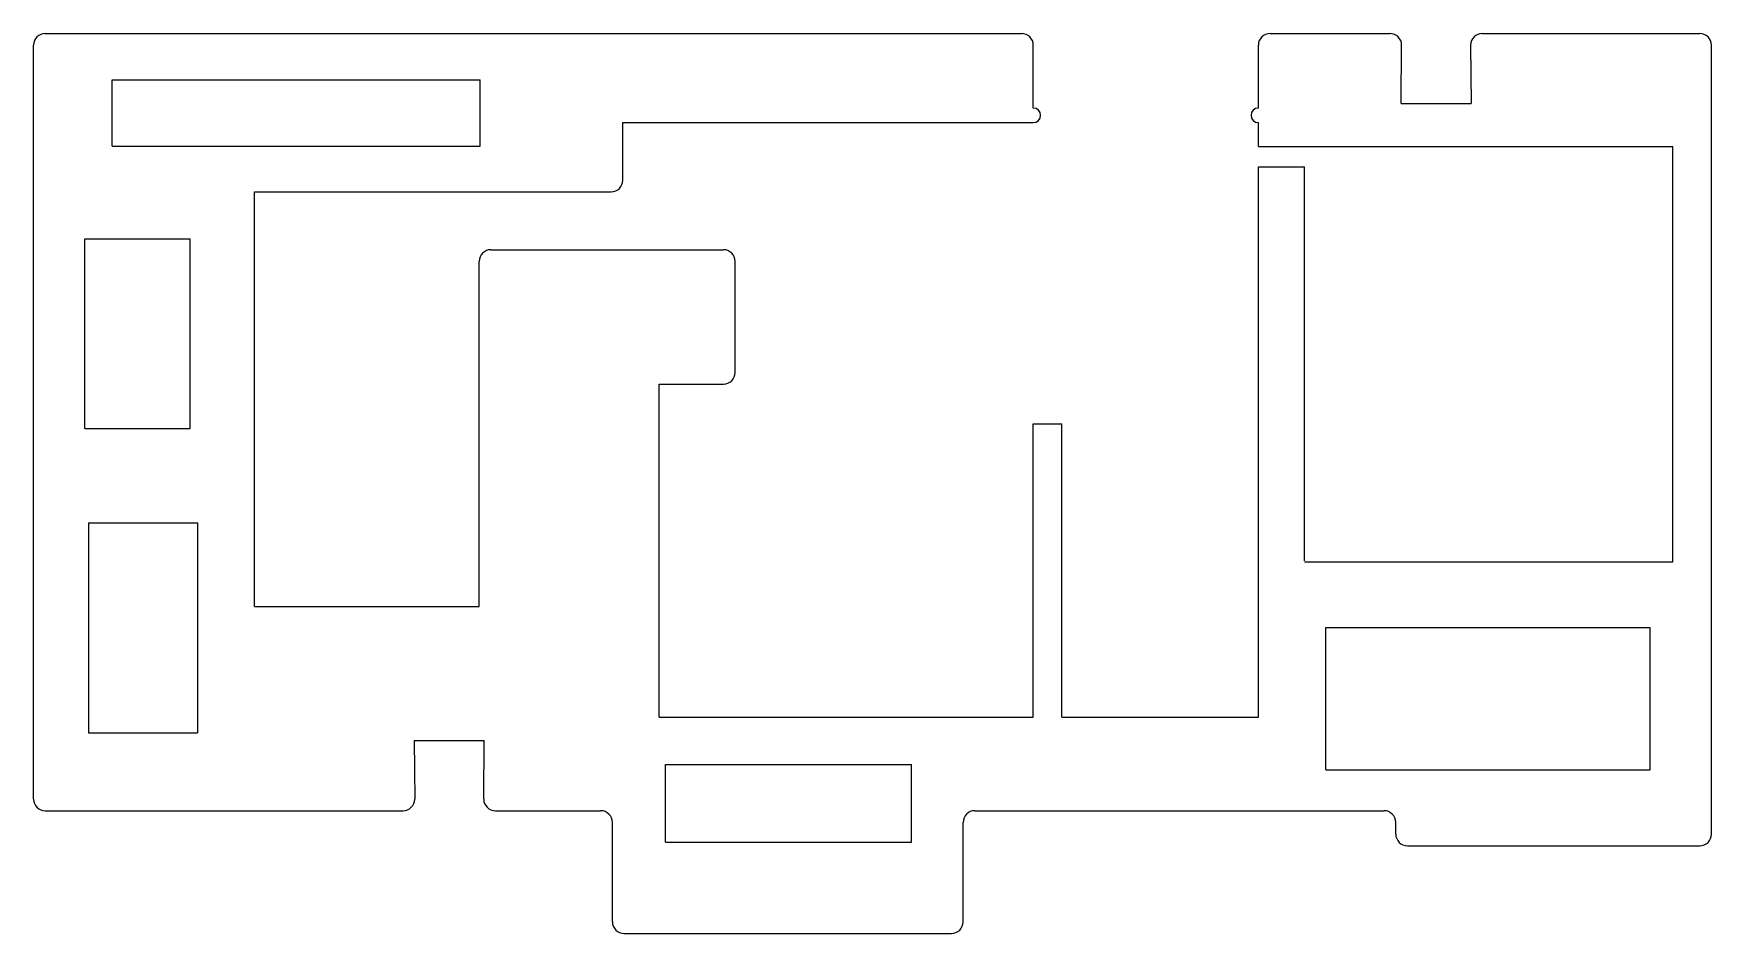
# Model space of a CAD drawing. Extents: x 50 to 337, y 67 to 221.
import ezdxf

# ---------------------------------------------------------------- set-up
doc = ezdxf.new("R2010")
doc.units = 0
doc.layers.add('KEEPOUTLAYER', color=6, linetype='CONTINUOUS')

msp = doc.modelspace()

# ---------------------------------------------------------------- linework, layer by layer
at = {"layer": 'KEEPOUTLAYER'}
for p, q in [((49.56, 89.89), (49.56, 218.89)), ((51.56, 220.89), (218.56, 220.89)), ((220.56, 208.14), (220.56, 218.89)), ((259.06, 208.14), (259.06, 218.89)), ((261.06, 220.89), (281.56, 220.89)), ((281.56, 220.89), (281.56, 220.89)), ((283.46, 208.89), (283.56, 218.89)), ((295.36, 218.89), (295.46, 208.89)), ((297.36, 220.89), (334.56, 220.89)), ((336.56, 83.89), (336.56, 218.89)), ((62.99, 201.62), (62.99, 212.96)), ((62.99, 212.96), (125.95, 212.96)), ((125.95, 201.62), (125.95, 212.96)), ((283.46, 208.89), (295.46, 208.89)), ((150.36, 195.81), (150.36, 205.64)), ((150.36, 205.64), (220.56, 205.64)), ((220.56, 205.64), (220.56, 205.64)), ((220.56, 205.64), (220.56, 205.64)), ((259.06, 201.53), (259.06, 205.64)), ((62.99, 201.62), (125.95, 201.62)), ((259.06, 201.53), (266.96, 201.53)), ((259.06, 201.53), (259.06, 201.53)), ((266.96, 201.53), (329.96, 201.53)), ((329.96, 130.5), (329.96, 201.53)), ((259.06, 103.89), (259.06, 198.09)), ((259.06, 198.09), (266.96, 198.09)), ((266.96, 130.67), (266.96, 198.09)), ((87.36, 193.81), (148.36, 193.81)), ((87.36, 122.81), (87.36, 193.81)), ((58.35, 185.74), (76.35, 185.74)), ((58.35, 153.32), (58.35, 185.74)), ((76.35, 153.32), (76.35, 185.74)), ((127.79, 183.89), (167.56, 183.89)), ((125.79, 122.81), (125.79, 181.89)), ((169.56, 162.89), (169.56, 181.89)), ((156.56, 103.89), (156.56, 160.89)), ((156.56, 160.89), (167.56, 160.89)), ((58.35, 153.32), (76.35, 153.32)), ((220.56, 103.89), (220.56, 154.12)), ((220.56, 154.12), (225.45, 154.12)), ((225.45, 103.89), (225.45, 154.12)), ((58.95, 137.14), (58.96, 101.19)), ((58.95, 137.14), (77.61, 137.14)), ((77.61, 137.14), (77.62, 101.19)), ((266.96, 130.5), (329.96, 130.5)), ((87.36, 122.81), (125.79, 122.81)), ((270.61, 119.23), (326.07, 119.23)), ((270.61, 94.9), (270.61, 119.23)), ((326.07, 94.9), (326.07, 119.23)), ((156.56, 103.89), (220.56, 103.89)), ((225.45, 103.89), (259.06, 103.89)), ((58.96, 101.19), (77.62, 101.19)), ((114.66, 99.89), (114.76, 89.89)), ((114.66, 99.89), (126.66, 99.89)), ((126.56, 89.89), (126.66, 99.89)), ((157.66, 95.79), (199.75, 95.79)), ((157.66, 82.49), (157.66, 95.79)), ((199.75, 82.49), (199.75, 95.79)), ((270.61, 94.9), (326.07, 94.9)), ((51.56, 87.89), (112.76, 87.89)), ((128.56, 87.89), (146.56, 87.89)), ((210.56, 87.89), (280.56, 87.89)), ((148.56, 68.89), (148.56, 85.89)), ((208.56, 68.89), (208.56, 85.89)), ((282.56, 83.89), (282.56, 85.89)), ((157.66, 82.49), (199.75, 82.49)), ((284.56, 81.89), (334.56, 81.89)), ((150.56, 66.89), (206.56, 66.89))]:
    msp.add_line(p, q, dxfattribs=at)
for centre, radius, start, end in [((51.56, 218.89), 2, 90, 180), ((218.56, 218.89), 2, 0, 90), ((261.06, 218.89), 2, 90, 180), ((281.56, 218.89), 2, 0, 90), ((297.36, 218.89), 2, 90, 180), ((334.56, 218.89), 2, 0, 90), ((220.56, 206.89), 1.25, 270, 90), ((259.06, 206.89), 1.25, 90, 270), ((148.36, 195.81), 2, 270, 0), ((127.79, 181.89), 2, 90, 180), ((167.56, 181.89), 2, 0, 90), ((167.56, 162.89), 2, 270, 0), ((51.56, 89.89), 2, 180, 270), ((112.76, 89.89), 2, 270, 0), ((128.56, 89.89), 2, 180, 270), ((146.56, 85.89), 2, 0, 90), ((210.56, 85.89), 2, 90, 180), ((280.56, 85.89), 2, 0, 90), ((284.56, 83.89), 2, 180, 270), ((334.56, 83.89), 2, 270, 0), ((150.56, 68.89), 2, 180, 270), ((206.56, 68.89), 2, 270, 0)]:
    msp.add_arc(centre, radius, start, end, dxfattribs=at)

doc.saveas('drawing.dxf')
